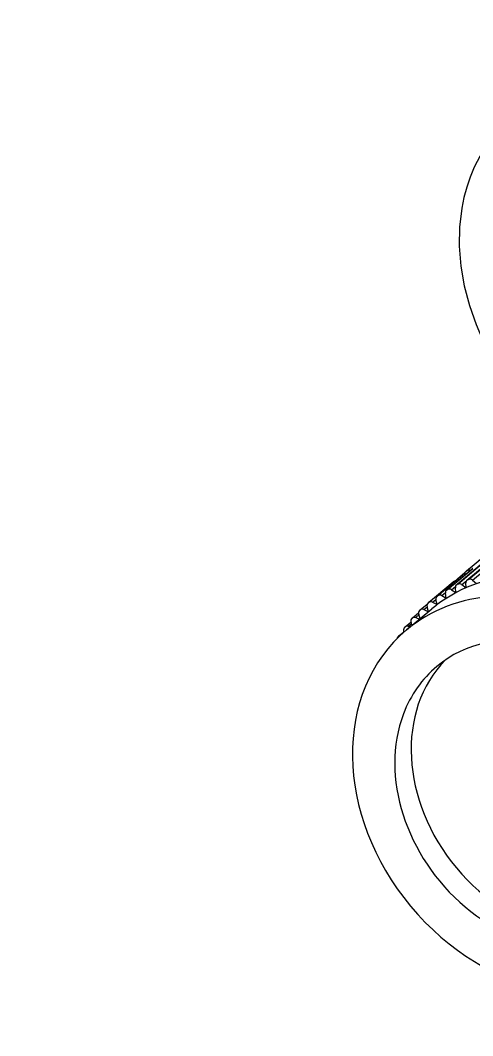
# Model space of a CAD drawing. Header units: metres. Extents: x 2999 to 3109, y 1752 to 1796.
# Drawn here: x 3008.53156 to 3008.54779, y 1761.21033 to 1761.24673 of the extents above; entities that cross this region are included whole.
import ezdxf

# ---------------------------------------------------------------- set-up
doc = ezdxf.new("R2010")
doc.units = ezdxf.units.M
doc.layers.add('PAREDES', color=7, linetype='Continuous')
doc.styles.add('PADRAO MK', font='')
doc.styles.get('PADRAO MK').set_extended_font_data('AvantGarde Bk BT')

msp = doc.modelspace()

# ---------------------------------------------------------------- linework, layer by layer
at = {"layer": 'PAREDES', "color": 253, "lineweight": 0}
for p, q in [((3008.547542, 1761.226972), (3008.548445, 1761.227725)), ((3008.547542, 1761.226972), (3008.548445, 1761.227724)), ((3008.547561, 1761.226988), (3008.548465, 1761.22774)), ((3008.547209, 1761.226496), (3008.548112, 1761.227249)), ((3008.54723, 1761.22651), (3008.548134, 1761.227263)), ((3008.547253, 1761.226521), (3008.548156, 1761.227274)), ((3008.547584, 1761.226661), (3008.548487, 1761.227413)), ((3008.547613, 1761.226678), (3008.548516, 1761.227431)), ((3008.547637, 1761.226687), (3008.54854, 1761.22744)), ((3008.547783, 1761.226655), (3008.548686, 1761.227408)), ((3008.546509, 1761.226086), (3008.547412, 1761.226839)), ((3008.546516, 1761.226092), (3008.547419, 1761.226845)), ((3008.546536, 1761.226106), (3008.54744, 1761.226859)), ((3008.54685, 1761.226305), (3008.547753, 1761.227057)), ((3008.546864, 1761.226315), (3008.547767, 1761.227067)), ((3008.546886, 1761.226327), (3008.547789, 1761.22708)), ((3008.547257, 1761.22672), (3008.547512, 1761.226932)), ((3008.546187, 1761.225843), (3008.547091, 1761.226596)), ((3008.546187, 1761.225842), (3008.54709, 1761.226595)), ((3008.546206, 1761.225859), (3008.54711, 1761.226611)), ((3008.547399, 1761.226499), (3008.547561, 1761.226633)), ((3008.547399, 1761.226499), (3008.547551, 1761.226386)), ((3008.547551, 1761.226386), (3008.547544, 1761.226562)), ((3008.547783, 1761.226655), (3008.54793, 1761.226534)), ((3008.54668, 1761.226103), (3008.54681, 1761.226211)), ((3008.546841, 1761.226009), (3008.546812, 1761.226187)), ((3008.547031, 1761.226315), (3008.547171, 1761.226431)), ((3008.547031, 1761.226315), (3008.547188, 1761.226211)), ((3008.547188, 1761.226211), (3008.547169, 1761.226388)), ((3008.545902, 1761.225591), (3008.546157, 1761.225803)), ((3008.546348, 1761.225865), (3008.546471, 1761.225967)), ((3008.546348, 1761.225865), (3008.546513, 1761.225781)), ((3008.546513, 1761.225781), (3008.546472, 1761.225959)), ((3008.54668, 1761.226103), (3008.546841, 1761.226009)), ((3008.545416, 1761.224875), (3008.54632, 1761.225628)), ((3008.545621, 1761.2253), (3008.545845, 1761.225486)), ((3008.545746, 1761.225315), (3008.54586, 1761.22541)), ((3008.545905, 1761.225282), (3008.545854, 1761.225427)), ((3008.546036, 1761.225602), (3008.546154, 1761.225701)), ((3008.546036, 1761.225602), (3008.546204, 1761.225528)), ((3008.546204, 1761.225528), (3008.546153, 1761.225706)), ((3008.545362, 1761.224986), (3008.545568, 1761.225158)), ((3008.545478, 1761.225005), (3008.545589, 1761.225098)), ((3008.545613, 1761.225039), (3008.545577, 1761.225126)), ((3008.545746, 1761.225315), (3008.545883, 1761.225264)), ((3008.545127, 1761.224652), (3008.54532, 1761.224812)), ((3008.545478, 1761.225005), (3008.545547, 1761.224984))]:
    msp.add_line(p, q, dxfattribs=at)
msp.add_lwpolyline([(3008.549452, 1761.243618), (3008.548959, 1761.243136), (3008.548524, 1761.242613), (3008.548152, 1761.242053), (3008.547845, 1761.241463), (3008.547697, 1761.241105), (3008.547573, 1761.240741), (3008.547473, 1761.240371), (3008.547396, 1761.239998), (3008.547313, 1761.239313), (3008.547302, 1761.238627), (3008.547361, 1761.237913), (3008.547486, 1761.237207), (3008.54767, 1761.23651), (3008.547908, 1761.235822), (3008.548195, 1761.235143), (3008.548528, 1761.234469), (3008.548904, 1761.233799), (3008.54932, 1761.233131)], dxfattribs=at)
for centre, radius, start, end in [((3009.676827, 1762.28571), 1.466148, 210.814683, 229.053509), ((2890.801362, 1662.769889), 153.508356, 39.85287471, 39.91665379), ((2900.619429, 1670.988865), 140.699701, 39.84579946, 39.91516748)]:
    msp.add_arc(centre, radius, start, end, dxfattribs=at)
for centre, major_axis, ratio, start_param, end_param in [((3011.830666, 1764.088776), (3.262736, 2.731369), 0.578364, 3.047316, 3.235869), ((3008.551249, 1761.219713), (0.004929, -0.005915), 0.808934, 0.99915, 3.102003), ((3008.547514, 1761.226716), (0.000102, -0.000123), 0.808934, 3.071874, 3.141593), ((3008.552152, 1761.220466), (0.005089, -0.006107), 0.808934, 3.068018, 3.071874), ((3008.547534, 1761.22673), (0.000102, -0.000123), 0.808934, 2.342627, 3.068018), ((3008.547644, 1761.226849), (0.000102, -0.000123), 0.808934, 3.135988, 3.917079), ((3008.552604, 1761.220842), (0.005089, -0.006107), 0.808934, 3.132133, 3.135988), ((3008.547663, 1761.226864), (0.000102, -0.000123), 0.808934, 2.175052, 3.132133), ((3008.547856, 1761.226934), (0.000102, -0.000123), 0.808934, 3.00776, 3.141598), ((3008.552152, 1761.220466), (0.005089, -0.006107), 0.808934, 3.003904, 3.00776), ((3008.550346, 1761.21896), (0.004929, -0.005915), 0.808934, 0.99915, 3.141509), ((3008.552152, 1761.220466), (0.005089, -0.006107), 0.808934, 3.132133, 3.135988), ((3008.547211, 1761.226488), (0.000102, -0.000123), 0.808934, 2.65597, 3.132133), ((3008.547311, 1761.226373), (0.000102, -0.000123), 0.808934, 3.141593, 4.020973), ((3008.547311, 1761.226373), (0.000102, -0.000123), 0.808934, 2.943646, 3.141593), ((3008.547342, 1761.22658), (0.000102, -0.000123), 0.808934, 3.200102, 3.406264), ((3008.551249, 1761.219713), (0.005089, -0.006107), 0.808934, 2.93979, 2.943646), ((3008.552604, 1761.220842), (0.005089, -0.006107), 0.808934, 3.196247, 3.200102), ((3008.54736, 1761.226597), (0.000102, -0.000123), 0.808934, 2.839549, 3.196247), ((3008.54736, 1761.226597), (0.000102, -0.000123), 0.808934, 3.141593, 3.196247), ((3008.547333, 1761.226384), (0.000102, -0.000123), 0.808934, 1.862463, 2.93979), ((3008.547686, 1761.226538), (0.000102, -0.000123), 0.808934, 3.141511, 3.956858), ((3008.547686, 1761.226538), (0.000102, -0.000123), 0.808934, 2.879531, 3.141511), ((3008.551249, 1761.219713), (0.005089, -0.006107), 0.808934, 2.875676, 2.879531), ((3008.547709, 1761.226547), (0.000102, -0.000123), 0.808934, 1.798349, 2.875676), ((3008.546631, 1761.225977), (0.000102, -0.000123), 0.808934, 1.990692, 3.068018), ((3008.546952, 1761.226182), (0.000102, -0.000123), 0.808934, 3.141598, 4.085087), ((3008.546952, 1761.226182), (0.000102, -0.000123), 0.808934, 3.00776, 3.141598), ((3008.551249, 1761.219713), (0.005089, -0.006107), 0.808934, 3.003904, 3.00776), ((3008.546974, 1761.226194), (0.000102, -0.000123), 0.808934, 1.926577, 3.003904), ((3008.546289, 1761.225719), (0.000102, -0.000123), 0.808934, 3.135988, 4.213315), ((3008.551249, 1761.219713), (0.005089, -0.006107), 0.808934, 3.132133, 3.135988), ((3008.546308, 1761.225735), (0.000102, -0.000123), 0.808934, 2.054806, 3.132133), ((3008.551249, 1761.219713), (0.004929, -0.005915), 0.808934, 3.102003, 3.14159), ((3008.546611, 1761.225963), (0.000102, -0.000123), 0.808934, 3.141593, 4.149201), ((3008.546611, 1761.225963), (0.000102, -0.000123), 0.808934, 3.071874, 3.141593), ((3008.551249, 1761.219713), (0.005089, -0.006107), 0.808934, 3.068018, 3.071874), ((3008.545987, 1761.225451), (0.000102, -0.000123), 0.808934, 3.200102, 4.277429), ((3008.551249, 1761.219713), (0.005089, -0.006107), 0.808934, 3.196247, 3.200102), ((3008.546005, 1761.225468), (0.000102, -0.000123), 0.808934, 2.11892, 3.196247), ((3008.546005, 1761.225468), (0.000102, -0.000123), 0.808934, 3.141593, 3.196247), ((3008.545707, 1761.225159), (0.000102, -0.000123), 0.808934, 3.264216, 4.341543), ((3008.551249, 1761.219713), (0.005089, -0.006107), 0.808934, 3.260361, 3.264216), ((3008.545724, 1761.225177), (0.000102, -0.000123), 0.808934, 3.141498, 3.260361), ((3008.545724, 1761.225177), (0.000102, -0.000123), 0.808934, 2.183034, 3.141498), ((3008.550346, 1761.21896), (0.003841, -0.004609), 0.808934, 6.283066, 9.424658), ((3008.550346, 1761.21896), (0.004929, -0.005915), 0.808934, 3.141509, 6.283101), ((3008.54523, 1761.224529), (0.000102, -0.000123), 0.808934, 2.605997, 3.141593), ((3008.54545, 1761.224844), (0.000102, -0.000123), 0.808934, 3.328331, 4.405657), ((3008.551249, 1761.219713), (0.005089, -0.006107), 0.808934, 3.324475, 3.328331), ((3008.545465, 1761.224863), (0.000102, -0.000123), 0.808934, 3.141592, 3.324475), ((3008.545465, 1761.224863), (0.000102, -0.000123), 0.808934, 2.247148, 3.141592), ((3008.545216, 1761.224508), (0.000102, -0.000123), 0.808934, 3.392445, 3.73239), ((3008.551249, 1761.219713), (0.005089, -0.006107), 0.808934, 3.388589, 3.392445), ((3008.54523, 1761.224529), (0.000102, -0.000123), 0.808934, 3.141593, 3.388589), ((3008.550933, 1761.219449), (-0.003841, 0.004609), 0.808934, 0.078754, 3.062926), ((3008.550346, 1761.21896), (0.003841, -0.004609), 0.808934, 3.141473, 3.569946), ((3008.550346, 1761.21896), (0.003841, -0.004609), 0.808934, 3.569946, 6.283066)]:
    msp.add_ellipse(centre, major_axis=major_axis, ratio=ratio, start_param=start_param, end_param=end_param, dxfattribs=at)

# ---------------------------------------------------------------- texts
at = {"layer": 'PAREDES', "color": 253, "lineweight": 0, "style": 'PADRAO MK'}
msp.add_text('Cons. 11', height=0.24, dxfattribs=at).set_placement((3008.142767, 1760.970588))

doc.saveas('drawing.dxf')
